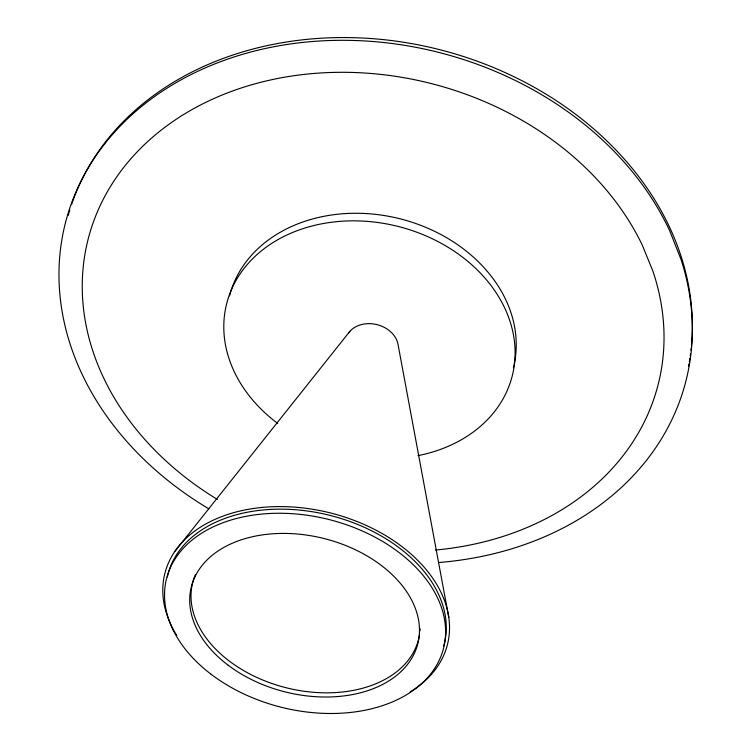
<?xml version="1.0" encoding="UTF-8"?>
<svg xmlns="http://www.w3.org/2000/svg" width="751" height="751" viewBox="0 0 751 751"><rect width="100%" height="100%" fill="white"/><g stroke="black" fill="none" stroke-linecap="round" stroke-linejoin="round"><path stroke-width="1.13" d="M174.776 551.497L349.882 331.313M448.798 617.482L398.133 344.981A26.764 21.235 13.9 0 0 376.673 324.554A26.764 21.235 13.9 0 0 348.455 333.115M175.161 632.764A145.694 99.057 14 0 1 230.144 513.684A145.694 99.057 14 0 1 415.885 558.537A145.694 99.057 14 0 1 412.872 690.16M411.98 690.732A145.694 99.057 14 0 1 410.177 691.859M176.823 635.496A145.694 99.057 14 0 1 175.706 633.675M438.734 562.527A320.17 257.462 14.3 0 0 681.119 259.705L669.789 230.961A320.17 257.462 14.3 0 0 172.148 84.994A320.17 257.462 14.3 0 0 208.834 508.831M68.181 215.462A319.382 257.236 14.3 0 1 69.787 210.017M71.552 204.582A319.382 257.236 14.3 0 1 430.032 47.341A319.382 257.236 14.3 0 1 691.455 345.695M691.23 347.995A319.382 257.236 14.3 0 1 690.986 350.285M690.563 353.712A319.382 257.236 14.3 0 1 690.244 355.993M689.906 358.265A319.382 257.236 14.3 0 1 689.362 361.653M688.958 363.897A319.382 257.236 14.3 0 1 688.536 366.141M435.505 550.042A294.129 235.607 14.3 0 0 652.91 271.177L642.255 245.051A294.129 235.607 14.3 0 0 186.276 112.922A294.129 235.607 14.3 0 0 217.377 499.424M277.682 423.414A147.29 116.94 14.1 0 1 274.96 241.362A147.29 116.94 14.1 0 1 495.669 292.064A147.29 116.94 14.1 0 1 417.96 455.641M229.562 295.866A146.389 116.715 14.1 0 1 398.114 218.316A146.389 116.715 14.1 0 1 514.153 364.432M513.919 365.521A146.389 116.715 14.1 0 1 513.393 367.69M167.36 577.012A142.446 96.841 14 0 1 329.445 515.252A142.446 96.841 14 0 1 443.7 645.944M419.48 634.952A116.443 79.118 14 0 1 283.409 687.034A116.443 79.118 14 0 1 195.438 574.562M420.138 628.7A116.443 79.118 14 0 1 419.997 630.802M228.21 665.273A116.762 79.127 14 0 0 417.087 646.292A116.762 79.127 14 0 0 268.417 534.158A116.762 79.127 14 0 0 228.21 665.273M210.505 673.807A142.831 96.851 14 0 0 442.367 652.384A142.831 96.851 14 0 0 262.277 514.031A142.831 96.851 14 0 0 210.505 673.807"/></g></svg>
